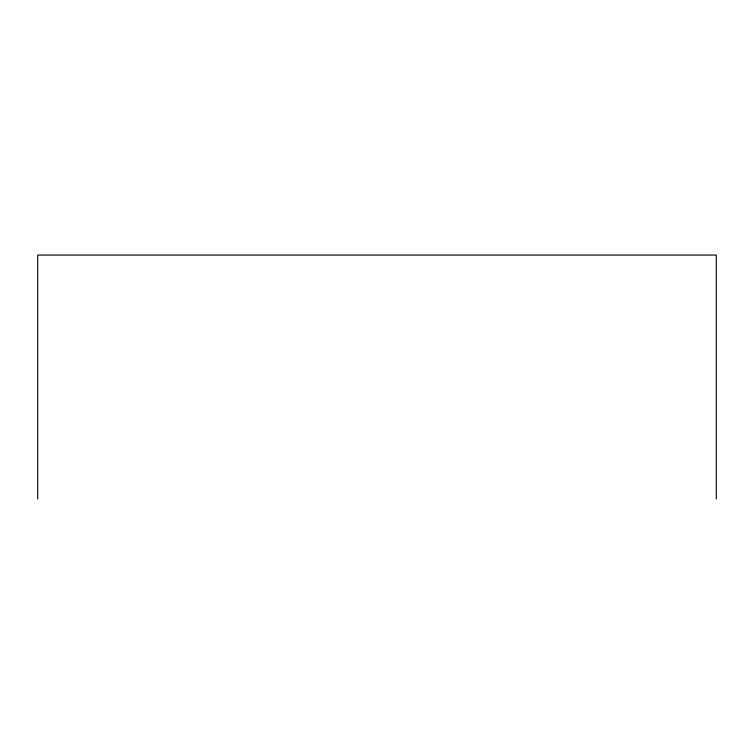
<?xml version="1.0" encoding="UTF-8"?>
<svg xmlns="http://www.w3.org/2000/svg" width="754" height="754" viewBox="0 0 754 754"><rect width="100%" height="100%" fill="white"/><g stroke="black" fill="none" stroke-linecap="round" stroke-linejoin="round"><path stroke-width="1.13" d="M716.3 498.931L716.3 255.069L37.7 255.069L37.7 498.931"/></g></svg>
